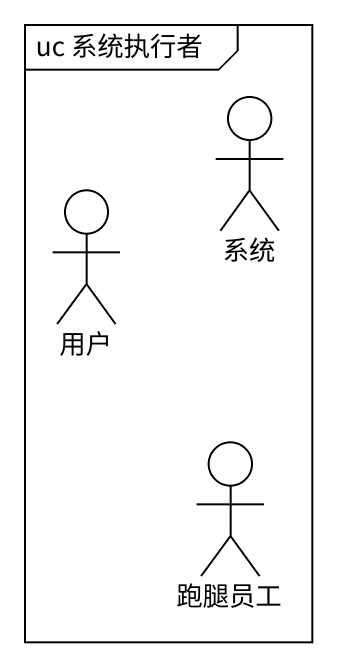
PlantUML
@startuml
mainframe uc 系统执行者
actor 系统
actor 用户
actor 跑腿员工
@enduml
